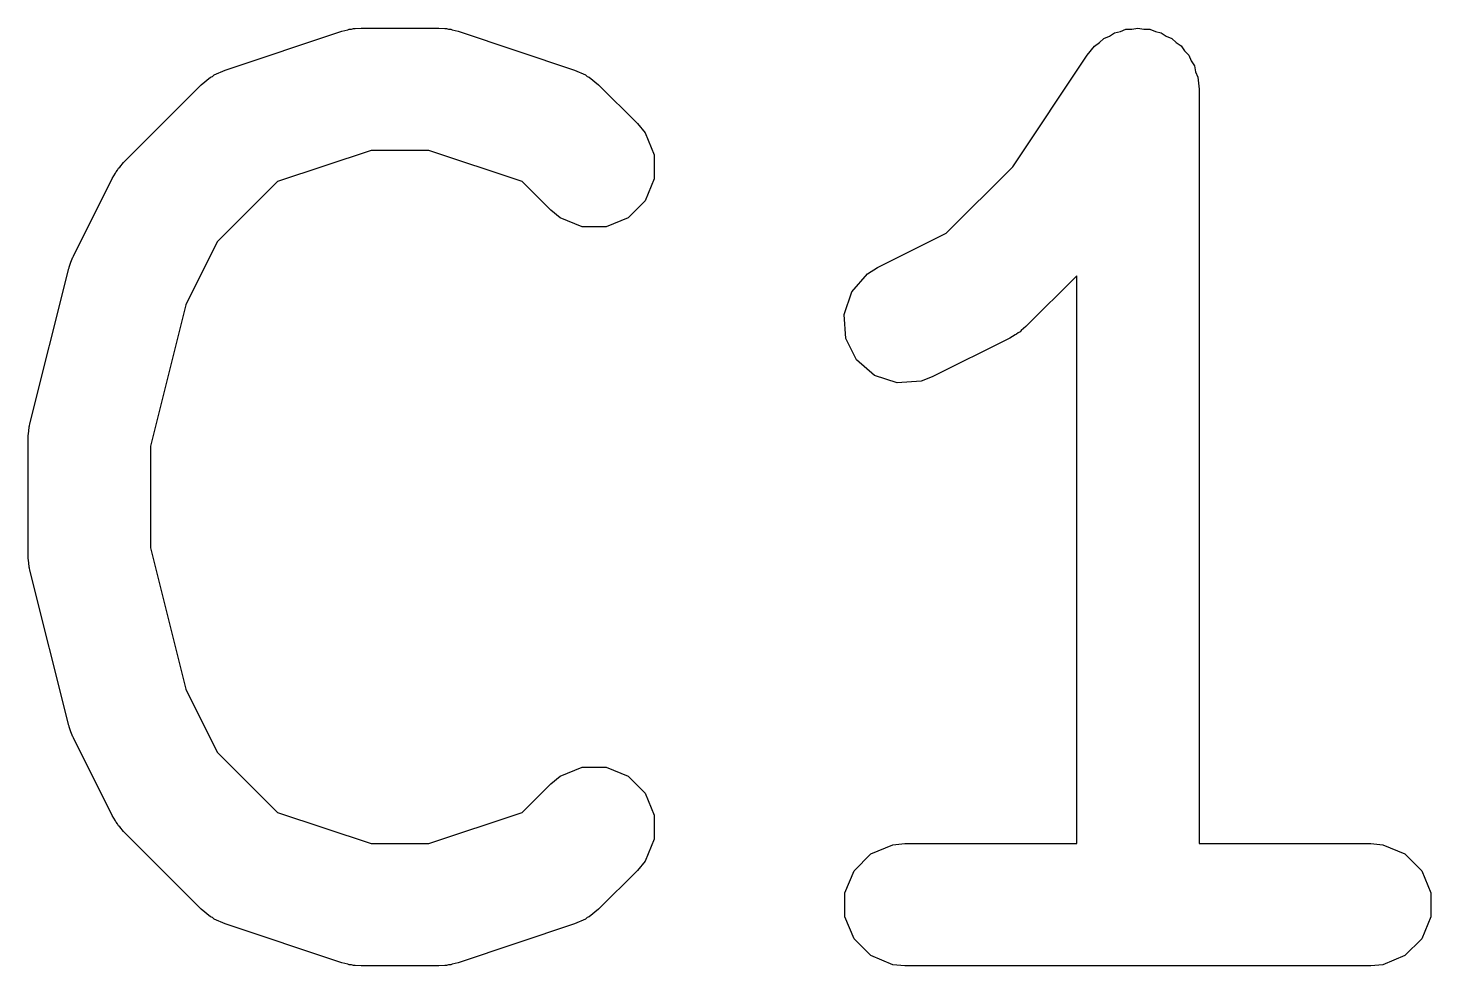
# Model space of a CAD drawing. Header units: inches. Extents: x 2.93 to 6.73, y -4.05 to -2.01.
# Drawn here: x 3.4838 to 3.5515, y -3.4953 to -3.45 of the extents above; entities that cross this region are included whole.
import ezdxf

# ---------------------------------------------------------------- set-up
doc = ezdxf.new("R2010")
doc.units = ezdxf.units.IN
doc.header["$MEASUREMENT"] = 0
doc.layers.add('BLACK', color=7, linetype='CONTINUOUS')

msp = doc.modelspace()

# ---------------------------------------------------------------- linework, layer by layer
at = {"layer": 'BLACK', "linetype": 'CONTINUOUS'}
for p, q in [((3.498972, -3.450144), (3.499258, -3.450079)), ((3.499258, -3.450079), (3.49933, -3.45005)), ((3.49933, -3.45005), (3.499435, -3.450039)), ((3.499435, -3.450039), (3.499537, -3.450016)), ((3.499537, -3.450016), (3.499615, -3.450022)), ((3.499615, -3.450022), (3.499906, -3.449993)), ((3.499906, -3.449993), (3.503656, -3.449993)), ((3.503656, -3.449993), (3.503947, -3.450022)), ((3.503947, -3.450022), (3.504025, -3.450016)), ((3.504025, -3.450016), (3.504127, -3.450039)), ((3.504127, -3.450039), (3.504232, -3.45005)), ((3.504232, -3.45005), (3.504304, -3.450079)), ((3.504304, -3.450079), (3.50459, -3.450144)), ((3.536555, -3.450161), (3.536826, -3.45005)), ((3.536826, -3.45005), (3.537115, -3.45005)), ((3.537115, -3.45005), (3.537398, -3.449993)), ((3.537398, -3.449993), (3.537685, -3.45005)), ((3.537685, -3.45005), (3.537978, -3.45005)), ((3.537978, -3.45005), (3.538245, -3.45016)), ((3.493348, -3.452019), (3.498972, -3.450144)), ((3.50459, -3.450144), (3.510214, -3.452019)), ((3.535311, -3.45086), (3.535554, -3.450697)), ((3.535554, -3.450697), (3.535761, -3.450491)), ((3.535761, -3.450491), (3.536028, -3.45038)), ((3.536028, -3.45038), (3.536269, -3.450219)), ((3.536269, -3.450219), (3.536555, -3.450161)), ((3.538245, -3.45016), (3.538529, -3.450216)), ((3.538529, -3.450216), (3.538772, -3.450379)), ((3.538772, -3.450379), (3.539042, -3.450491)), ((3.539042, -3.450491), (3.539246, -3.450695)), ((3.539246, -3.450695), (3.539487, -3.450856)), ((3.531357, -3.456689), (3.534945, -3.451308)), ((3.534945, -3.451308), (3.534946, -3.451306)), ((3.534946, -3.451305), (3.534948, -3.451303)), ((3.534946, -3.451306), (3.534946, -3.451305)), ((3.534948, -3.451303), (3.535311, -3.45086)), ((3.539487, -3.450856), (3.53965, -3.451099)), ((3.53965, -3.451099), (3.539857, -3.451305)), ((3.539857, -3.451305), (3.539967, -3.451572)), ((3.49282, -3.452255), (3.493348, -3.452019)), ((3.510214, -3.452019), (3.510742, -3.452255)), ((3.539967, -3.451572), (3.540128, -3.451813)), ((3.540128, -3.451813), (3.540186, -3.452099)), ((3.540186, -3.452099), (3.540298, -3.45237)), ((3.488445, -3.456482), (3.492194, -3.452732)), ((3.492194, -3.452732), (3.492641, -3.452365)), ((3.492641, -3.452365), (3.49274, -3.452325)), ((3.49274, -3.452325), (3.49282, -3.452255)), ((3.510742, -3.452255), (3.510822, -3.452325)), ((3.510822, -3.452325), (3.510921, -3.452365)), ((3.510921, -3.452365), (3.511368, -3.452732)), ((3.511368, -3.452732), (3.513243, -3.454607)), ((3.540298, -3.45237), (3.540354, -3.452939)), ((3.540354, -3.452939), (3.540354, -3.452943)), ((3.540354, -3.452943), (3.540354, -3.452944)), ((3.540354, -3.452944), (3.540354, -3.452946)), ((3.540354, -3.452946), (3.540354, -3.489363)), ((3.513243, -3.454607), (3.51361, -3.455055)), ((3.51361, -3.455055), (3.514051, -3.456119)), ((3.500385, -3.455898), (3.495877, -3.457401)), ((3.503177, -3.455898), (3.500385, -3.455898)), ((3.507685, -3.457401), (3.503177, -3.455898)), ((3.514051, -3.456119), (3.514051, -3.457271)), ((3.488077, -3.456929), (3.488144, -3.456848)), ((3.488144, -3.456848), (3.4882, -3.45676)), ((3.4882, -3.45676), (3.488259, -3.456708)), ((3.488259, -3.456708), (3.488445, -3.456482)), ((3.528153, -3.459893), (3.531357, -3.456689)), ((3.486017, -3.460999), (3.487891, -3.457249)), ((3.487891, -3.457249), (3.488047, -3.457001)), ((3.488047, -3.457001), (3.488077, -3.456929)), ((3.495877, -3.457401), (3.492959, -3.460319)), ((3.509067, -3.458783), (3.507685, -3.457401)), ((3.514051, -3.457271), (3.51361, -3.458336)), ((3.509514, -3.45915), (3.509067, -3.458783)), ((3.51361, -3.458336), (3.512795, -3.45915)), ((3.510579, -3.459591), (3.509514, -3.45915)), ((3.511731, -3.459591), (3.510579, -3.459591)), ((3.512795, -3.45915), (3.511731, -3.459591)), ((3.524832, -3.461553), (3.528153, -3.459893)), ((3.492959, -3.460319), (3.491444, -3.46335)), ((3.483918, -3.469102), (3.485793, -3.461603)), ((3.485793, -3.461603), (3.485808, -3.461561)), ((3.485808, -3.461561), (3.48581, -3.46154)), ((3.48581, -3.46154), (3.485902, -3.461299)), ((3.485902, -3.461299), (3.485988, -3.461058)), ((3.485988, -3.461058), (3.486001, -3.461041)), ((3.486001, -3.461041), (3.486017, -3.460999)), ((3.524343, -3.461862), (3.524832, -3.461553)), ((3.523588, -3.462732), (3.524343, -3.461862)), ((3.534449, -3.461949), (3.53199, -3.464407)), ((3.534449, -3.489363), (3.534449, -3.461949)), ((3.523223, -3.463825), (3.523588, -3.462732)), ((3.491444, -3.46335), (3.489736, -3.470182)), ((3.523305, -3.464974), (3.523223, -3.463825)), ((3.52382, -3.466005), (3.523305, -3.464974)), ((3.531223, -3.46496), (3.527474, -3.466835)), ((3.531471, -3.464804), (3.531223, -3.46496)), ((3.531543, -3.464775), (3.531471, -3.464804)), ((3.531624, -3.464708), (3.531543, -3.464775)), ((3.531713, -3.464652), (3.531624, -3.464708)), ((3.531764, -3.464593), (3.531713, -3.464652)), ((3.53199, -3.464407), (3.531764, -3.464593)), ((3.524691, -3.466759), (3.52382, -3.466005)), ((3.525784, -3.467124), (3.524691, -3.466759)), ((3.526933, -3.467042), (3.525784, -3.467124)), ((3.527474, -3.466835), (3.526933, -3.467042)), ((3.48383, -3.469819), (3.48384, -3.469718)), ((3.483834, -3.469675), (3.483866, -3.469459)), ((3.48384, -3.469718), (3.483834, -3.469675)), ((3.483866, -3.469459), (3.483887, -3.469242)), ((3.483887, -3.469242), (3.483904, -3.469202)), ((3.483904, -3.469202), (3.483918, -3.469102)), ((3.48383, -3.475443), (3.48383, -3.469819)), ((3.489736, -3.470182), (3.489736, -3.475079)), ((3.489736, -3.475079), (3.491444, -3.481911)), ((3.48384, -3.475543), (3.48383, -3.475443)), ((3.483834, -3.475586), (3.48384, -3.475543)), ((3.483866, -3.475802), (3.483834, -3.475586)), ((3.483887, -3.476019), (3.483866, -3.475802)), ((3.483904, -3.476059), (3.483887, -3.476019)), ((3.483918, -3.476159), (3.483904, -3.476059)), ((3.485793, -3.483658), (3.483918, -3.476159)), ((3.491444, -3.481911), (3.492959, -3.484942)), ((3.485808, -3.4837), (3.485793, -3.483658)), ((3.48581, -3.483722), (3.485808, -3.4837)), ((3.485901, -3.483961), (3.48581, -3.483722)), ((3.485988, -3.484203), (3.485901, -3.483961)), ((3.486001, -3.48422), (3.485988, -3.484203)), ((3.486017, -3.484262), (3.486001, -3.48422)), ((3.487891, -3.488012), (3.486017, -3.484262)), ((3.492959, -3.484942), (3.495877, -3.48786)), ((3.509514, -3.486111), (3.510579, -3.48567)), ((3.510579, -3.48567), (3.511731, -3.48567)), ((3.511731, -3.48567), (3.512795, -3.486111)), ((3.507685, -3.48786), (3.509067, -3.486478)), ((3.509067, -3.486478), (3.509514, -3.486111)), ((3.512795, -3.486111), (3.51361, -3.486926)), ((3.51361, -3.486926), (3.514051, -3.48799)), ((3.488047, -3.48826), (3.487891, -3.488012)), ((3.495877, -3.48786), (3.500385, -3.489363)), ((3.503177, -3.489363), (3.507685, -3.48786)), ((3.514051, -3.48799), (3.514051, -3.489142)), ((3.488077, -3.488332), (3.488047, -3.48826)), ((3.488144, -3.488413), (3.488077, -3.488332)), ((3.4882, -3.488502), (3.488144, -3.488413)), ((3.488259, -3.488553), (3.4882, -3.488502)), ((3.488445, -3.488779), (3.488259, -3.488553)), ((3.492194, -3.492529), (3.488445, -3.488779)), ((3.500385, -3.489363), (3.503177, -3.489363)), ((3.514051, -3.489142), (3.51361, -3.490207)), ((3.525577, -3.48942), (3.526153, -3.489363)), ((3.526153, -3.489363), (3.534449, -3.489363)), ((3.540354, -3.489363), (3.54865, -3.489363)), ((3.54865, -3.489363), (3.549226, -3.48942)), ((3.523698, -3.490675), (3.524513, -3.489861)), ((3.524513, -3.489861), (3.525577, -3.48942)), ((3.549226, -3.48942), (3.550291, -3.489861)), ((3.550291, -3.489861), (3.551105, -3.490675)), ((3.513243, -3.490654), (3.511368, -3.492529)), ((3.51361, -3.490207), (3.513243, -3.490654)), ((3.523257, -3.49174), (3.523698, -3.490675)), ((3.551105, -3.490675), (3.551546, -3.49174)), ((3.523257, -3.492892), (3.523257, -3.49174)), ((3.551546, -3.49174), (3.551546, -3.492892)), ((3.492641, -3.492896), (3.492194, -3.492529)), ((3.511368, -3.492529), (3.510921, -3.492896)), ((3.49274, -3.492937), (3.492641, -3.492896)), ((3.49282, -3.493006), (3.49274, -3.492937)), ((3.493348, -3.493242), (3.49282, -3.493006)), ((3.498972, -3.495117), (3.493348, -3.493242)), ((3.510214, -3.493242), (3.50459, -3.495117)), ((3.510742, -3.493006), (3.510214, -3.493242)), ((3.510822, -3.492937), (3.510742, -3.493006)), ((3.510921, -3.492896), (3.510822, -3.492937)), ((3.523698, -3.493956), (3.523257, -3.492892)), ((3.551546, -3.492892), (3.551105, -3.493956)), ((3.524513, -3.494771), (3.523698, -3.493956)), ((3.551105, -3.493956), (3.550291, -3.494771)), ((3.525577, -3.495212), (3.524513, -3.494771)), ((3.550291, -3.494771), (3.549226, -3.495212)), ((3.499258, -3.495182), (3.498972, -3.495117)), ((3.49933, -3.495212), (3.499258, -3.495182)), ((3.499435, -3.495222), (3.49933, -3.495212)), ((3.499537, -3.495245), (3.499435, -3.495222)), ((3.499615, -3.49524), (3.499537, -3.495245)), ((3.499906, -3.495268), (3.499615, -3.49524)), ((3.503656, -3.495268), (3.499906, -3.495268)), ((3.503947, -3.49524), (3.503656, -3.495268)), ((3.504025, -3.495245), (3.503947, -3.49524)), ((3.504127, -3.495222), (3.504025, -3.495245)), ((3.504232, -3.495212), (3.504127, -3.495222)), ((3.504304, -3.495182), (3.504232, -3.495212)), ((3.50459, -3.495117), (3.504304, -3.495182)), ((3.526153, -3.495268), (3.525577, -3.495212)), ((3.54865, -3.495268), (3.526153, -3.495268)), ((3.549226, -3.495212), (3.54865, -3.495268))]:
    msp.add_line(p, q, dxfattribs=at)

doc.saveas('drawing.dxf')
